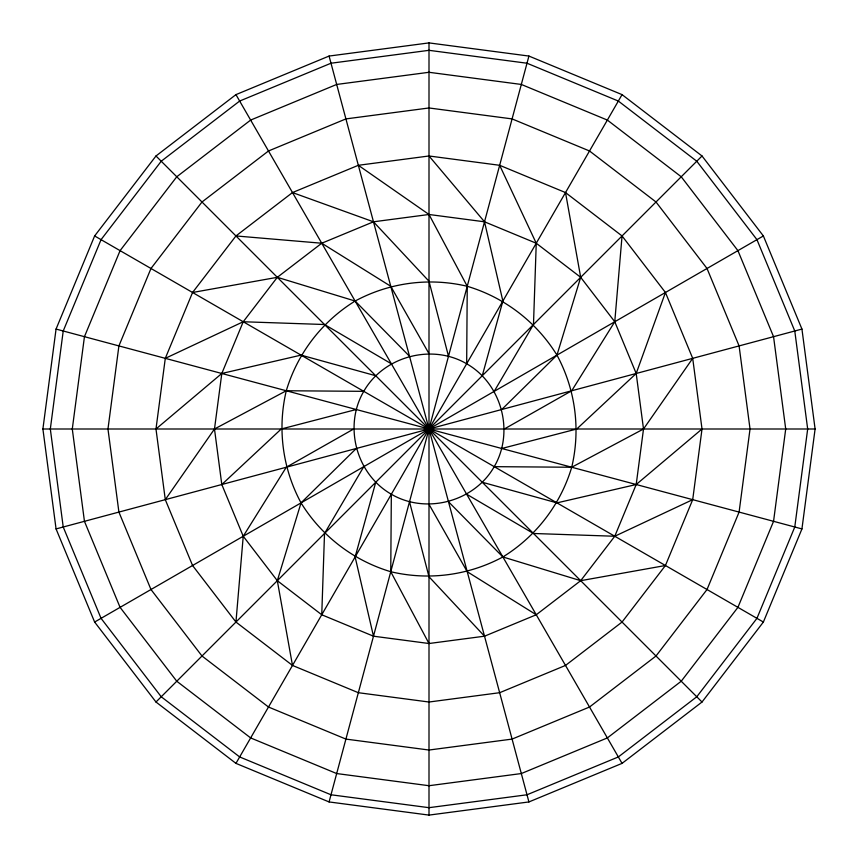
<?xml version="1.0" encoding="UTF-8"?>
<svg xmlns="http://www.w3.org/2000/svg" width="858" height="858" viewBox="0 0 858 858"><rect width="100%" height="100%" fill="white"/><g stroke="black" fill="none" stroke-linecap="round" stroke-linejoin="round"><path stroke-width="1.29" d="M391.334 494.229C426.126 514.607 474.292 501.705 494.229 466.666C514.607 431.874 501.705 383.708 466.666 363.771C431.874 343.393 383.708 356.295 363.771 391.334C343.393 426.126 356.295 474.292 391.334 494.229L390.755 571.718L429 643.511L484.523 636.196L536.25 614.768L580.684 580.684L614.768 536.25L636.196 484.523L643.511 429L636.196 373.477L614.768 321.75L580.684 277.316L536.25 243.232L484.523 221.804L429 214.489L373.477 221.804L321.75 243.232L277.316 277.316L243.232 321.75L221.804 373.477L214.489 429L221.804 484.523L243.232 536.25L277.316 580.684L321.75 614.768L373.477 636.196L429 643.511M466.666 363.771L467.245 286.282L429 214.489L358.344 165.294L292.492 192.567L235.95 235.95L192.567 292.492L165.294 358.344L155.984 429L165.294 499.656L192.567 565.508L235.95 622.05L292.492 665.433L358.344 692.706L429 702.016L499.656 692.706L565.508 665.433L622.05 622.05L665.433 565.508L692.706 499.656L702.016 429L692.706 358.344L665.433 292.492L622.05 235.95L565.508 192.567L499.656 165.294L429 155.984L358.344 165.294M321.75 614.768L324.517 533.483L363.771 466.666M235.95 622.05L243.232 536.25L286.282 467.245L353.678 429M622.05 235.95L614.768 321.75L571.718 390.755L504.322 429M42.9 429L56.06 329.075L94.627 235.95L155.984 155.984L235.95 94.627L329.075 56.06L429 42.9L528.925 56.06L622.05 94.627L702.016 155.984L763.373 235.95L801.94 329.075L815.1 429L801.94 528.925L763.373 622.05L702.016 702.016L622.05 763.373L528.925 801.94L429 815.1L329.075 801.94L235.95 763.373L155.984 702.016L94.627 622.05L56.06 528.925L42.9 429L815.1 429M329.075 801.94L528.925 56.06M375.74 482.26L355.126 556.96L373.477 636.196M482.26 375.74L502.874 301.04L484.523 221.804L429 155.984M665.433 292.492L636.196 373.477L576.758 429L501.758 448.498M235.95 763.373L622.05 94.627M494.229 391.334L533.483 324.517L536.25 243.232L499.656 165.294M165.294 499.656L214.489 429L286.282 390.755L363.771 391.334M692.706 358.344L643.511 429L571.718 467.245L494.229 466.666M155.984 702.016L702.016 155.984M356.242 448.498L301.04 502.874L277.316 580.684L292.492 665.433M501.758 409.502L556.96 355.126L580.684 277.316L565.508 192.567M221.804 484.523L281.242 429L356.242 409.502M155.984 429L221.804 373.477L301.04 355.126L375.74 375.74M702.016 429L636.196 484.523L556.96 502.874L482.26 482.26M94.627 622.05L763.373 235.95M165.294 358.344L243.232 321.75L324.517 324.517L391.334 363.771M692.706 499.656L614.768 536.25L533.483 533.483L466.666 494.229M56.06 528.925L801.94 329.075M192.567 292.492L277.316 277.316L355.126 301.04L409.502 356.242M665.433 565.508L580.684 580.684L502.874 556.96L448.498 501.758M235.95 235.95L321.75 243.232L390.755 286.282L429 353.678M56.06 329.075L801.94 528.925M292.492 192.567L373.477 221.804L429 281.242L448.498 356.242M94.627 235.95L763.373 622.05M536.25 614.768L467.245 571.718L429 504.322M155.984 155.984L702.016 702.016M484.523 636.196L429 576.758L409.502 501.758M235.95 94.627L622.05 763.373M329.075 56.06L528.925 801.94M429 42.9L429 815.1M63.224 330.995L50.322 429L63.224 527.005L101.051 618.339L161.229 696.771L239.661 756.949L330.995 794.776L429 807.678L527.005 794.776L618.339 756.949L696.771 696.771L756.949 618.339L794.776 527.005L807.678 429L794.776 330.995L756.949 239.661L696.771 161.229L618.339 101.051L527.005 63.224L429 50.322L330.995 63.224L239.661 101.051L161.229 161.229L101.051 239.661L63.224 330.995M84.449 336.679L72.287 429L84.449 521.321L120.077 607.357L176.769 681.231L250.643 737.923L336.679 773.551L429 785.714L521.321 773.551L607.357 737.923L681.231 681.231L737.923 607.357L773.551 521.321L785.714 429L773.551 336.679L737.923 250.643L681.231 176.769L607.357 120.077L521.321 84.449L429 72.287L336.679 84.449L250.643 120.077L176.769 176.769L120.077 250.643L84.449 336.679M118.908 345.913L107.969 429L118.908 512.087L150.976 589.51L201.995 656.005L268.49 707.024L345.913 739.092L429 750.031L512.087 739.092L589.51 707.024L656.005 656.005L707.024 589.51L739.092 512.087L750.031 429L739.092 345.913L707.024 268.49L656.005 201.995L589.51 150.976L512.087 118.908L429 107.969L345.913 118.908L268.49 150.976L201.995 201.995L150.976 268.49L118.908 345.913M286.282 390.755C277.284 428.7 282.529 468.554 301.04 502.874C321.503 536.068 353.399 560.542 390.755 571.718C428.7 580.716 468.554 575.471 502.874 556.96C536.068 536.497 560.542 504.601 571.718 467.245C580.716 429.3 575.471 389.446 556.96 355.126C536.497 321.932 504.601 297.458 467.245 286.282C429.3 277.284 389.446 282.529 355.126 301.04C321.932 321.503 297.458 353.399 286.282 390.755"/></g></svg>
